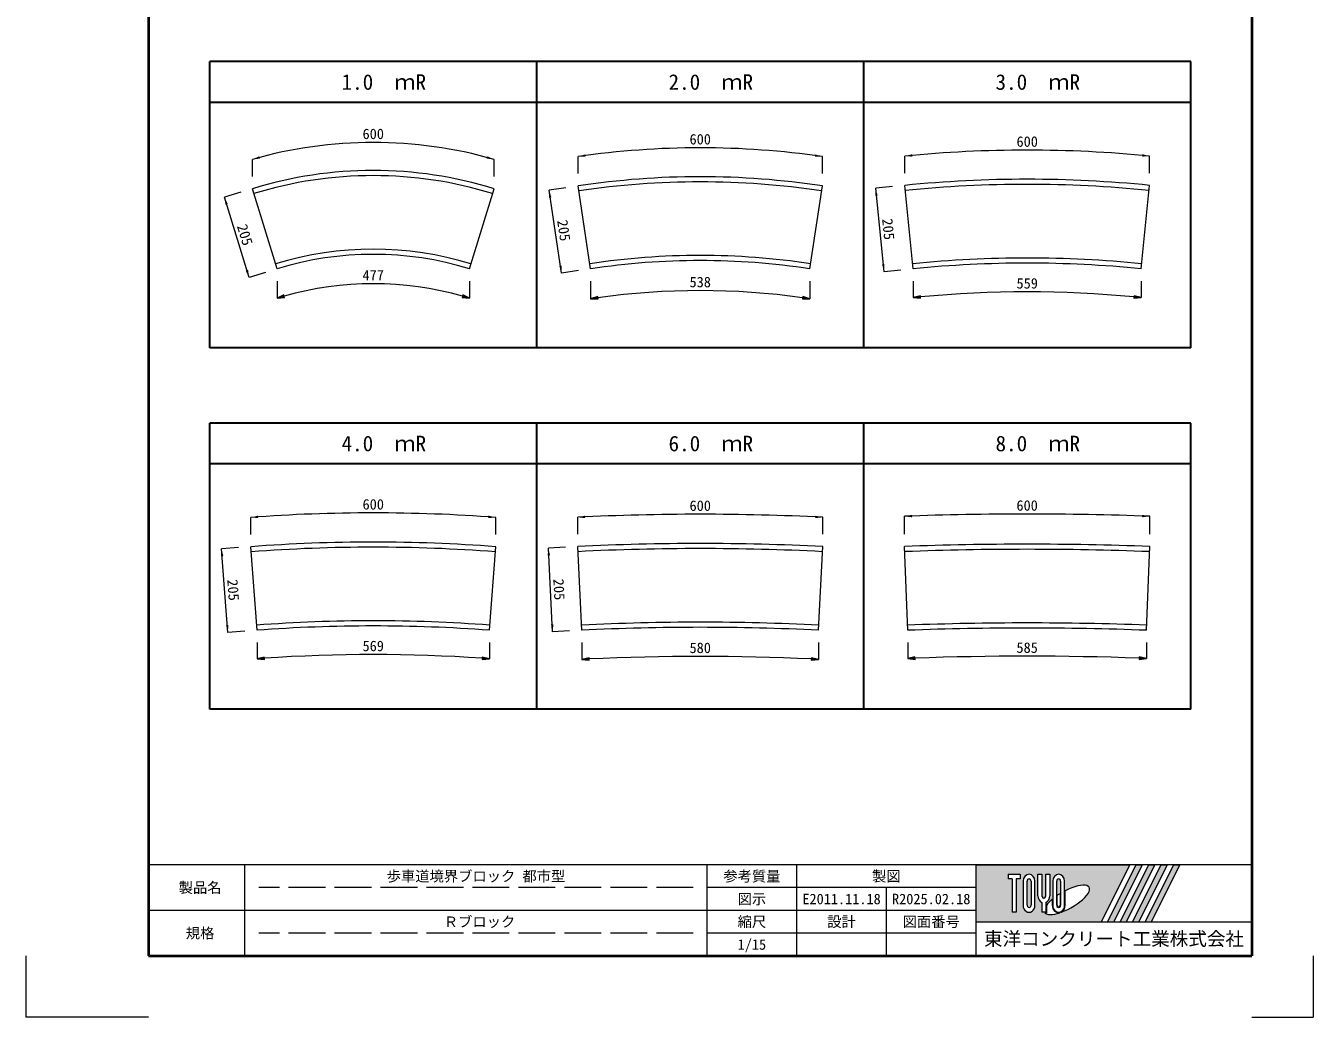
# Model space of a CAD drawing. Units: millimetres at full size, sheet at 1:15. Extents: x 3899 to 16094, y -688 to 11007.
# Drawn here: x 12944 to 16094, y 5991 to 8415 of the extents above; entities that cross this region are included whole.
import ezdxf
from ezdxf.enums import TextEntityAlignment as Align

# ---------------------------------------------------------------- set-up
doc = ezdxf.new("R2010")
doc.units = ezdxf.units.MM
doc.header["$LTSCALE"] = 15
doc.linetypes.add('DASHED', pattern=[7.5, 6, -1.5])
for name, color, linetype, lineweight in [('0_2', 7, 'Continuous', 30), ('Defpoints_3', 7, 'Continuous', 13), ('図枠', 7, 'Continuous', 5), ('寸法線', 7, 'Continuous', 13), ('本体', 2, 'Continuous', 20), ('補助線', 8, 'Continuous', 13)]:
    doc.layers.add(name, color=color, linetype=linetype, lineweight=lineweight)
doc.styles.add('ＭＳ ゴシック', font='')
doc.styles.get('ＭＳ ゴシック').set_extended_font_data('MS Gothic')

# ---------------------------------------------------------------- blocks, each defined once
blk = doc.blocks.new('filled_arrow')
at = {"color": 0, "linetype": 'Continuous', "lineweight": -2}
blk.add_solid([(7.5, 1.25), (0, 0), (7.5, -1.25)], dxfattribs=at)

msp = doc.modelspace()

# ---------------------------------------------------------------- hatches: boundary and pattern name
at = {"layer": '図枠'}
h = msp.add_hatch(color=256, dxfattribs=at)
h.paths.add_polyline_path([(15268.8, 6363.52), (15268.8, 6224.3), (15575.08, 6224.3), (15644.69, 6363.52)])
edge = h.paths.add_edge_path(flags=16)
edge.add_ellipse((15491.18, 6277.82), major_axis=(54.55, 30.53), ratio=0.3471473, start_angle=-144.31122, end_angle=72.1899, ccw=False)
edge.add_ellipse((15470.98, 6264.64), major_axis=(0, 18.56), ratio=0.8463542, start_angle=-160.70346, end_angle=-90)
edge.add_line((15486.69, 6264.64), (15486.69, 6300.02))
edge = h.paths.add_edge_path(flags=16)
edge.add_ellipse((15470.98, 6323.18), major_axis=(0, 17.13), ratio=0.8463542, start_angle=-90, end_angle=90, ccw=False)
edge.add_line((15485.48, 6323.18), (15485.48, 6264.64))
edge.add_ellipse((15470.98, 6264.64), major_axis=(0, 17.13), ratio=0.8463542, start_angle=90, end_angle=-90, ccw=False)
edge.add_line((15456.48, 6264.64), (15456.48, 6323.18))
edge = h.paths.add_edge_path(flags=16)
edge.add_line((15475.81, 6323.18), (15475.81, 6264.64))
edge.add_ellipse((15470.98, 6264.64), major_axis=(0, 5.71), ratio=0.8463542, start_angle=90, end_angle=-90, ccw=False)
edge.add_line((15466.15, 6264.64), (15466.15, 6323.18))
edge.add_ellipse((15470.98, 6323.18), major_axis=(0, 5.71), ratio=0.8463542, start_angle=-90, end_angle=90, ccw=False)
edge = h.paths.add_edge_path(flags=16)
edge.add_line((15474.61, 6293.26), (15474.61, 6264.64))
edge.add_ellipse((15470.98, 6264.64), major_axis=(0, 4.28), ratio=0.8463541, start_angle=90, end_angle=-90, ccw=False)
edge.add_line((15467.36, 6264.64), (15467.36, 6288.57))
edge.add_ellipse((15491.18, 6277.82), major_axis=(54.55, 30.53), ratio=0.3471473, start_angle=107.79174, end_angle=126.47132, ccw=False)
edge = h.paths.add_edge_path(flags=16)
edge.add_line((15449.23, 6340.32), (15449.23, 6287.84))
edge.add_ellipse((15434.73, 6287.84), major_axis=(0, 17.13), ratio=0.8463542, start_angle=-163.34117, end_angle=-90, ccw=False)
edge.add_line((15439.56, 6271.69), (15439.56, 6247.51))
edge.add_line((15439.56, 6247.51), (15429.89, 6247.51))
edge.add_line((15429.89, 6247.51), (15429.89, 6271.69))
edge.add_ellipse((15434.73, 6287.84), major_axis=(0, 17.13), ratio=0.8463542, start_angle=90, end_angle=163.34117, ccw=False)
edge.add_line((15420.22, 6287.84), (15420.22, 6340.32))
edge.add_line((15420.22, 6340.32), (15429.89, 6340.32))
edge.add_line((15429.89, 6340.32), (15429.89, 6287.84))
edge.add_ellipse((15434.73, 6287.84), major_axis=(0, 5.71), ratio=0.8463542, start_angle=90, end_angle=-90)
edge.add_line((15439.56, 6287.84), (15439.56, 6340.32))
edge.add_line((15439.56, 6340.32), (15449.23, 6340.32))
edge = h.paths.add_edge_path(flags=16)
edge.add_line((15455.27, 6279.42), (15455.27, 6264.64))
edge.add_ellipse((15470.98, 6264.64), major_axis=(0, 18.56), ratio=0.8463542, start_angle=90, end_angle=-171.54427)
edge.add_ellipse((15491.18, 6277.82), major_axis=(54.55, 30.53), ratio=0.3471473, start_angle=-178.64954, end_angle=-148.29244, ccw=False)
edge.add_line((15437.48, 6246.08), (15440.77, 6246.08))
edge.add_line((15440.77, 6246.08), (15440.77, 6264.18))
edge.add_ellipse((15491.18, 6277.82), major_axis=(54.55, 30.53), ratio=0.3471473, start_angle=148.21912, end_angle=165.90812, ccw=False)
edge = h.paths.add_edge_path(flags=16)
edge.add_ellipse((15398.47, 6323.18), major_axis=(0, 17.13), ratio=0.8463542, start_angle=-90, end_angle=90, ccw=False)
edge.add_line((15412.97, 6323.18), (15412.97, 6264.64))
edge.add_ellipse((15398.47, 6264.64), major_axis=(0, 17.13), ratio=0.8463542, start_angle=90, end_angle=-90, ccw=False)
edge.add_line((15383.97, 6264.64), (15383.97, 6323.18))
edge = h.paths.add_edge_path(flags=16)
edge.add_line((15403.31, 6323.18), (15403.31, 6264.64))
edge.add_ellipse((15398.47, 6264.64), major_axis=(0, 5.71), ratio=0.8463542, start_angle=90, end_angle=-90, ccw=False)
edge.add_line((15393.64, 6264.64), (15393.64, 6323.18))
edge.add_ellipse((15398.47, 6323.18), major_axis=(0, 5.71), ratio=0.8463542, start_angle=-90, end_angle=90, ccw=False)
h.paths.add_polyline_path([(15376.72, 6340.32), (15376.72, 6328.89), (15367.05, 6328.89), (15367.05, 6247.51), (15357.38, 6247.51), (15357.38, 6328.89), (15347.71, 6328.89), (15347.71, 6340.32)], flags=16)
for points in [[(15590.4, 6224.3), (15605.71, 6224.3), (15675.32, 6363.52), (15660.01, 6363.52)], [(15705.95, 6363.52), (15690.64, 6363.52), (15621.03, 6224.3), (15636.34, 6224.3)], [(15736.58, 6363.52), (15721.26, 6363.52), (15651.65, 6224.3), (15666.97, 6224.3)], [(15767.21, 6363.52), (15751.89, 6363.52), (15682.28, 6224.3), (15697.6, 6224.3)]]:
    msp.add_hatch(color=256, dxfattribs=at).paths.add_polyline_path(points)
at = {"layer": '寸法線'}
for points in [[(13576.85, 7751.22), (13575.15, 7756.98), (13558.73, 7749)], [(14012.87, 7756.98), (14011.17, 7751.22), (14029.29, 7749)], [(14343.93, 7747.25), (14343.07, 7753.19), (14325.69, 7747.62)], [(14844.95, 7753.19), (14844.09, 7747.25), (14862.33, 7747.62)], [(15133.15, 7749.35), (15132.57, 7755.32), (15114.94, 7750.6)], [(15655.45, 7755.32), (15654.87, 7749.35), (15673.08, 7750.6)], [(13527.8, 6865.47), (13527.37, 6871.45), (13509.63, 6867.16)], [(14060.65, 6871.45), (14060.22, 6865.47), (14078.39, 6867.16)], [(14322.5, 6863.85), (14322.21, 6869.84), (14304.37, 6865.97)], [(14865.81, 6869.84), (14865.52, 6863.85), (14883.65, 6865.97)], [(15119.65, 6865.83), (15119.44, 6871.83), (15101.56, 6868.18)], [(15668.17, 6871.83), (15667.96, 6865.83), (15686.05, 6868.18)]]:
    msp.add_hatch(color=256, dxfattribs=at).paths.add_polyline_path(points)

# ---------------------------------------------------------------- linework, layer by layer
at = {"layer": '0_2'}
for p, q in [((14994.01, 8327.8), (13394.01, 8327.8)), ((13394.01, 7627.8), (13394.01, 8327.8)), ((14194.01, 7627.8), (14194.01, 8327.8)), ((14994.01, 7627.8), (14994.01, 8327.8)), ((14994.01, 7627.8), (14994.01, 8327.8)), ((15794.01, 8327.8), (14994.01, 8327.8)), ((15794.01, 7627.8), (15794.01, 8327.8)), ((14994.01, 8227.8), (13394.01, 8227.8)), ((15794.01, 8227.8), (14994.01, 8227.8)), ((15794.01, 7627.8), (13394.01, 7627.8)), ((13394.01, 6743.83), (13394.01, 7443.83)), ((15794.01, 7443.83), (13394.01, 7443.83)), ((14194.01, 6743.83), (14194.01, 7443.83)), ((14994.01, 6743.83), (14994.01, 7443.83)), ((15794.01, 6743.83), (15794.01, 7443.83)), ((15794.01, 7343.83), (13394.01, 7343.83)), ((15794.01, 6743.83), (13394.01, 6743.83))]:
    msp.add_line(p, q, dxfattribs=at)
at = {"layer": 'Defpoints_3'}
for p, q in [((12943.8, 6140.77), (12943.8, 5990.77)), ((16093.8, 6140.77), (16093.8, 5990.77)), ((13243.8, 5990.77), (12943.8, 5990.77)), ((15943.8, 5990.77), (16093.8, 5990.77))]:
    msp.add_line(p, q, dxfattribs=at)
at = {"layer": '図枠', "lineweight": 40}
for p, q in [((13243.8, 10295.77), (13243.8, 6140.77)), ((15943.8, 10295.77), (15943.8, 6140.77)), ((13243.8, 6140.77), (15943.8, 6140.77))]:
    msp.add_line(p, q, dxfattribs=at)
at = {"layer": '図枠', "lineweight": 13}
for p, q in [((15943.8, 6363.52), (13243.8, 6363.52)), ((13480.05, 6140.77), (13480.05, 6363.52)), ((14610.68, 6140.77), (14610.68, 6363.52)), ((14830.05, 6140.77), (14830.05, 6363.52)), ((15268.8, 6140.77), (15268.8, 6363.52)), ((15268.8, 6307.83), (14610.68, 6307.83)), ((15049.43, 6140.77), (15049.43, 6307.83)), ((15268.8, 6252.15), (13243.8, 6252.15)), ((15268.8, 6196.46), (14610.68, 6196.46))]:
    msp.add_line(p, q, dxfattribs=at)
at = {"layer": '図枠'}
for p, q in [((15268.8, 6363.52), (15644.69, 6363.52)), ((15644.69, 6363.52), (15575.08, 6224.3)), ((15660.01, 6363.52), (15590.4, 6224.3)), ((15675.32, 6363.52), (15605.71, 6224.3)), ((15690.64, 6363.52), (15621.03, 6224.3)), ((15705.95, 6363.52), (15636.34, 6224.3)), ((15721.26, 6363.52), (15651.65, 6224.3)), ((15660.01, 6363.52), (15675.32, 6363.52)), ((15736.58, 6363.52), (15666.97, 6224.3)), ((15751.89, 6363.52), (15682.28, 6224.3)), ((15690.64, 6363.52), (15705.95, 6363.52)), ((15767.21, 6363.52), (15697.6, 6224.3)), ((15721.26, 6363.52), (15736.58, 6363.52)), ((15751.89, 6363.52), (15767.21, 6363.52)), ((15347.71, 6340.32), (15347.71, 6328.89)), ((15347.71, 6340.32), (15376.72, 6340.32)), ((15376.72, 6340.32), (15376.72, 6328.89)), ((15420.22, 6340.32), (15429.89, 6340.32)), ((15420.22, 6287.84), (15420.22, 6340.32)), ((15429.89, 6340.32), (15429.89, 6287.84)), ((15439.56, 6340.32), (15449.23, 6340.32)), ((15439.56, 6287.84), (15439.56, 6340.32)), ((15449.23, 6340.32), (15449.23, 6287.84)), ((15357.38, 6328.89), (15347.71, 6328.89)), ((15357.38, 6328.89), (15357.38, 6247.51)), ((15367.05, 6328.89), (15367.05, 6247.51)), ((15376.72, 6328.89), (15367.05, 6328.89)), ((15383.97, 6323.18), (15383.97, 6264.64)), ((15393.64, 6264.64), (15393.64, 6323.18)), ((15403.31, 6323.18), (15403.31, 6264.64)), ((15412.97, 6264.64), (15412.97, 6323.18)), ((15456.48, 6323.18), (15456.48, 6264.64)), ((15466.15, 6264.64), (15466.15, 6323.18)), ((15475.81, 6323.18), (15475.81, 6264.64)), ((15485.48, 6264.64), (15485.48, 6323.18)), ((15486.69, 6264.64), (15486.69, 6300.02)), ((15429.89, 6271.69), (15429.89, 6247.51)), ((15439.56, 6271.69), (15439.56, 6247.51)), ((15455.27, 6279.42), (15455.27, 6264.64)), ((15467.36, 6264.64), (15467.36, 6288.57)), ((15474.61, 6293.26), (15474.61, 6264.64)), ((15367.05, 6247.51), (15357.38, 6247.51)), ((15439.56, 6247.51), (15429.89, 6247.51)), ((15437.48, 6246.08), (15440.77, 6246.08)), ((15440.77, 6264.18), (15440.77, 6246.08)), ((15268.8, 6224.3), (15575.08, 6224.3)), ((15590.4, 6224.3), (15605.71, 6224.3)), ((15621.03, 6224.3), (15636.34, 6224.3)), ((15651.65, 6224.3), (15666.97, 6224.3)), ((15682.28, 6224.3), (15697.6, 6224.3))]:
    msp.add_line(p, q, dxfattribs=at)
at = {"layer": '図枠', "linetype": 'DASHED', "lineweight": 9}
for p, q in [((14576.93, 6307.83), (13513.8, 6307.83)), ((14576.93, 6196.46), (13513.8, 6196.46))]:
    msp.add_line(p, q, dxfattribs=at)
at = {"layer": '図枠'}
for centre, major_axis, ratio, start_param, end_param in [((15398.47, 6323.18), (0, 17.13), 0.846354, 4.712389, 7.8539816), ((15470.98, 6323.18), (0, 17.13), 0.846354, 4.712389, 7.8539816), ((15398.47, 6323.18), (0, 5.71), 0.846354, 4.712389, 7.8539816), ((15470.98, 6323.18), (0, 5.71), 0.846354, 4.712389, 7.8539816), ((15491.18, 6277.82), (54.55, 30.53), 0.347147, 4.2621853, 7.7429163), ((15434.73, 6287.84), (0, 17.13), 0.846354, 1.5707963, 2.8017557), ((15434.73, 6287.84), (0, 5.71), 0.846354, 1.5707963, 4.712389), ((15434.73, 6287.84), (0, 17.13), 0.846354, 3.4814296, 4.712389), ((15491.18, 6277.82), (54.55, 30.53), 0.347147, 2.0815197, 2.5155126), ((15491.18, 6277.82), (54.55, 30.53), 0.347147, 1.6817405, 1.8219833), ((15398.47, 6264.64), (0, 17.13), 0.846354, 1.5707963, 4.712389), ((15398.47, 6264.64), (0, 5.71), 0.846354, 1.5707963, 4.712389), ((15491.18, 6277.82), (54.55, 30.53), 0.347147, 3.2093975, 4.2004451), ((15470.98, 6264.64), (0, 18.56), 0.846354, 1.5707963, 3.3154679), ((15470.98, 6264.64), (0, 17.13), 0.846354, 1.5707963, 4.712389), ((15470.98, 6264.64), (0, 5.71), 0.846354, 1.5707963, 4.712389), ((15470.98, 6264.64), (0, 4.28), 0.846354, 1.5707963, 4.712389), ((15470.98, 6264.64), (0, 18.56), 0.846354, 3.5338438, 4.712389)]:
    msp.add_ellipse(centre, major_axis=major_axis, ratio=ratio, start_param=start_param, end_param=end_param, dxfattribs=at)
at = {"layer": '寸法線'}
for p, q in [((15094.51, 8054.99), (15094.51, 8096.6)), ((15693.51, 8054.99), (15693.51, 8096.6)), ((13498.45, 8046.94), (13498.45, 8088.56)), ((14089.57, 8046.94), (14089.57, 8088.56)), ((14295.13, 8053.72), (14295.13, 8095.33)), ((14892.89, 8053.72), (14892.89, 8095.33)), ((13469.77, 8008.12), (13430, 7995.88)), ((14265.46, 8019.24), (14224.31, 8013.04)), ((14254.87, 7810.33), (14224.31, 8013.04)), ((15064.66, 8022), (15023.25, 8017.85)), ((15043.68, 7813.87), (15023.25, 8017.85)), ((13490.28, 7799.94), (13430, 7995.88)), ((13530.06, 7812.18), (13490.28, 7799.94)), ((14296.02, 7816.53), (14254.87, 7810.33)), ((15085.09, 7818.02), (15043.68, 7813.87)), ((13558.73, 7791.01), (13558.73, 7749)), ((14029.29, 7791.01), (14029.29, 7749)), ((14325.69, 7791.01), (14325.69, 7747.62)), ((14862.33, 7791.01), (14862.33, 7747.62)), ((15114.94, 7791.01), (15114.94, 7750.6)), ((15673.08, 7791.01), (15673.08, 7750.6)), ((15093.88, 7171.89), (15093.88, 7215.72)), ((15693.73, 7171.89), (15693.73, 7215.72)), ((13494.29, 7171.46), (13494.29, 7213.08)), ((14093.73, 7171.46), (14093.73, 7213.08)), ((14294.13, 7171.78), (14294.13, 7213.4)), ((14893.89, 7171.78), (14893.89, 7213.4)), ((13464.37, 7139.21), (13422.87, 7136.1)), ((13438.22, 6931.67), (13422.87, 7136.1)), ((14264.17, 7140.28), (14222.61, 7138.2)), ((14232.84, 6933.46), (14222.61, 7138.2)), ((13479.72, 6934.79), (13438.22, 6931.67)), ((14274.41, 6935.54), (14232.84, 6933.46)), ((13509.63, 6907.03), (13509.63, 6867.16)), ((14078.39, 6907.03), (14078.39, 6867.16)), ((14304.37, 6907.03), (14304.37, 6865.97)), ((14883.65, 6907.03), (14883.65, 6865.97)), ((15101.56, 6907.03), (15101.56, 6868.18)), ((15686.05, 6907.03), (15686.05, 6868.18))]:
    msp.add_line(p, q, dxfattribs=at)
for points in [[(13576.85, 7751.22), (13575.15, 7756.98), (13558.73, 7749)], [(14012.87, 7756.98), (14011.17, 7751.22), (14029.29, 7749)], [(14343.93, 7747.25), (14343.07, 7753.19), (14325.69, 7747.62)], [(14844.95, 7753.19), (14844.09, 7747.25), (14862.33, 7747.62)], [(15133.15, 7749.35), (15132.57, 7755.32), (15114.94, 7750.6)], [(15655.45, 7755.32), (15654.87, 7749.35), (15673.08, 7750.6)], [(13527.8, 6865.47), (13527.37, 6871.45), (13509.63, 6867.16)], [(14060.65, 6871.45), (14060.22, 6865.47), (14078.39, 6867.16)], [(14322.5, 6863.85), (14322.21, 6869.84), (14304.37, 6865.97)], [(14865.81, 6869.84), (14865.52, 6863.85), (14883.65, 6865.97)], [(15119.65, 6865.83), (15119.44, 6871.83), (15101.56, 6868.18)], [(15668.17, 6871.83), (15667.96, 6865.83), (15686.05, 6868.18)]]:
    msp.add_lwpolyline(points, close=True, dxfattribs=at)
for centre, radius, start, end in [((13794.01, 7056.39), 1073.66, 74.02084, 105.97916), ((14594.01, 6041.12), 2075.84, 81.72173, 98.27827), ((15394.01, 5034.95), 3076.27, 84.4129, 95.5871), ((13794.01, 6984.38), 800, 74.18596, 105.81404), ((14594.01, 5967.74), 1800, 82.00003, 97.99997), ((15394.01, 4964.54), 2800, 84.64829, 95.35171), ((13794.01, 3147.69), 4076.42, 85.78351, 94.21649), ((14594.01, 1144.27), 6076.53, 87.17132, 92.82868), ((15393.8, -857.49), 8078.78, 87.87237, 92.12763), ((13794.01, 3077.81), 3800, 85.97958, 94.02042), ((14594.01, 1073.21), 5800, 87.31541, 92.68459), ((15393.8, -926.35), 7800, 87.98497, 92.01503)]:
    msp.add_arc(centre, radius, start, end, dxfattribs=at)
at = {"layer": '本体', "lineweight": 13}
for p, q in [((13558.73, 7821.01), (13498.45, 8016.94)), ((14029.29, 7821.01), (14089.57, 8016.94)), ((14325.69, 7821.01), (14295.13, 8023.72)), ((14862.33, 7821.01), (14892.89, 8023.72)), ((15114.94, 7821.01), (15094.51, 8024.99)), ((15673.08, 7821.01), (15693.51, 8024.99)), ((13509.63, 6937.03), (13494.29, 7141.46)), ((14078.39, 6937.03), (14093.73, 7141.46)), ((14304.37, 6937.03), (14294.13, 7141.78)), ((14883.65, 6937.03), (14893.89, 7141.78)), ((15101.56, 6937.03), (15093.88, 7141.89)), ((15686.05, 6937.03), (15693.73, 7141.89))]:
    msp.add_line(p, q, dxfattribs=at)
for centre, radius, start, end in [((13794.01, 7056.39), 1005, 72.89678, 107.10322), ((14594.01, 6041.12), 2005, 81.42707, 98.57293), ((15394.01, 5034.95), 3005, 84.27996, 95.72004), ((13794.01, 7056.39), 800, 72.89678, 107.10322), ((14594.01, 6041.12), 1800, 81.42707, 98.57293), ((15394.01, 5034.95), 2800, 84.27996, 95.72004), ((13794.01, 3147.69), 4005, 85.70818, 94.29182), ((14594.01, 1144.27), 6005, 87.1376, 92.8624), ((15393.8, -857.49), 8005, 87.85275, 92.14725), ((13794.01, 3147.69), 3800, 85.70818, 94.29182), ((14594.01, 1144.27), 5800, 87.1376, 92.8624), ((15393.8, -857.49), 7800, 87.85275, 92.14725)]:
    msp.add_arc(centre, radius, start, end, dxfattribs=at)
at = {"layer": '本体', "lineweight": 9}
for radius in [992.5, 812.5]:
    msp.add_arc((13794.01, 7056.39), radius, 72.89678, 107.10322, dxfattribs=at)
at = {"layer": '本体', "lineweight": 5}
for centre, radius, start, end in [((14594.01, 6041.12), 1992.5, 81.42707, 98.57293), ((15394.01, 5034.95), 2992.5, 84.27996, 95.72004), ((14594.01, 6041.12), 1812.5, 81.42707, 98.57293), ((15394.01, 5034.95), 2812.5, 84.27996, 95.72004), ((13794.01, 3147.69), 3992.5, 85.70818, 94.29182), ((14594.01, 1144.27), 5992.5, 87.1376, 92.8624), ((15394.01, -862.97), 7997.98, 87.85569, 92.14725), ((13794.01, 3147.69), 3812.5, 85.70818, 94.29182), ((14594.01, 1144.27), 5812.5, 87.1376, 92.8624), ((15394.01, -862.97), 7817.98, 87.85576, 92.14725)]:
    msp.add_arc(centre, radius, start, end, dxfattribs=at)
at = {"layer": '補助線'}
msp.add_line((15268.8, 6224.3), (15943.8, 6224.3), dxfattribs=at)

# ---------------------------------------------------------------- block references
at = {"layer": '寸法線', "xscale": 2.4, "yscale": 2.4}
for p, rotation in [((13498.45, 8088.56), 15.5), ((14089.57, 8088.56), 164.5), ((14295.13, 8095.33), 8), ((14892.89, 8095.33), 172), ((15094.51, 8096.6), 5.4), ((15693.51, 8096.6), 174.6), ((14224.31, 8013.04), 278.6), ((15023.25, 8017.85), 275.7), ((13430, 7995.88), 287.1), ((13490.28, 7799.94), 107.1), ((14254.87, 7810.33), 98.6), ((15043.68, 7813.87), 95.7), ((13494.29, 7213.08), 4.1), ((14093.73, 7213.08), 175.9), ((14294.13, 7213.4), 2.7), ((14893.89, 7213.4), 177.3), ((15093.88, 7215.72), 2.1), ((15693.73, 7215.72), 177.9), ((13422.87, 7136.1), 274.3), ((14222.61, 7138.2), 272.9), ((13438.22, 6931.67), 94.3), ((14232.84, 6933.46), 92.9)]:
    msp.add_blockref('filled_arrow', p, dxfattribs=dict(at, rotation=rotation))

# ---------------------------------------------------------------- texts
at = {"layer": '図枠', "style": 'ＭＳ ゴシック'}
for s, height, p in [('\u30001.0\u3000ｍR', 37.98, (13794.01, 8277.8)), ('\u30002.0\u3000ｍR', 37.98, (14594.01, 8277.8)), ('\u30003.0\u3000ｍR', 37.98, (15394.01, 8277.8)), ('\u30004.0\u3000ｍR', 37.98, (13794.01, 7393.83)), ('\u30006.0\u3000ｍR', 37.98, (14594.01, 7393.83)), ('\u30008.0\u3000ｍR', 37.98, (15394.01, 7393.83)), ('歩車道境界ブロック 都市型', 25.63, (14045.36, 6335.68)), ('参考質量', 25.63, (14720.36, 6335.68)), ('製図', 25.63, (15049.43, 6335.68)), ('製品名', 25.63, (13370.36, 6307.83)), ('図示', 25.63, (14720.36, 6279.99)), ('E2011.11.18', 25.63, (14939.74, 6279.99)), ('R2025.02.18', 25.63, (15159.11, 6279.99)), (' Ｒブロック', 25.63, (14045.36, 6224.3)), ('縮尺', 25.63, (14720.36, 6224.3)), ('設計', 25.63, (14939.74, 6224.3)), ('図面番号', 25.63, (15159.11, 6224.3)), ('規格', 25.63, (13370.36, 6196.46)), ('1/15', 25.63, (14720.36, 6168.61)), ('東洋コンクリート工業株式会社', 33.32, (15606.3, 6182.54))]:
    msp.add_text(s, height=height, dxfattribs=at).set_placement(p, align=Align.MIDDLE_CENTER)
at = {"layer": '寸法線', "style": 'ＭＳ ゴシック'}
for s, p in [('600', (13794.01, 8151.04)), ('600', (14594.01, 8137.96)), ('600', (15394.01, 8132.22)), ('477', (13794.01, 7805.38)), ('538', (14594.01, 7788.74)), ('559', (15394.01, 7785.54)), ('600', (13794.01, 7245.11)), ('600', (14594.01, 7241.8)), ('600', (15393.8, 7242.29)), ('569', (13794.01, 6898.81)), ('580', (14594.01, 6894.21)), ('585', (15393.8, 6894.65))]:
    msp.add_text(s, height=25.63, dxfattribs=at).set_placement(p, align=Align.MIDDLE_CENTER)
for rotation, p in [(278.573, (14260.36, 7914.82)), (275.72, (15054.36, 7917.95)), (287.103, (13480.21, 7904.09)), (274.292, (13451.49, 7035.46)), (272.862, (14248.7, 7036.88))]:
    msp.add_text('205', height=25.63, rotation=rotation, dxfattribs=at).set_placement(p, align=Align.MIDDLE_CENTER)

doc.saveas('drawing.dxf')
